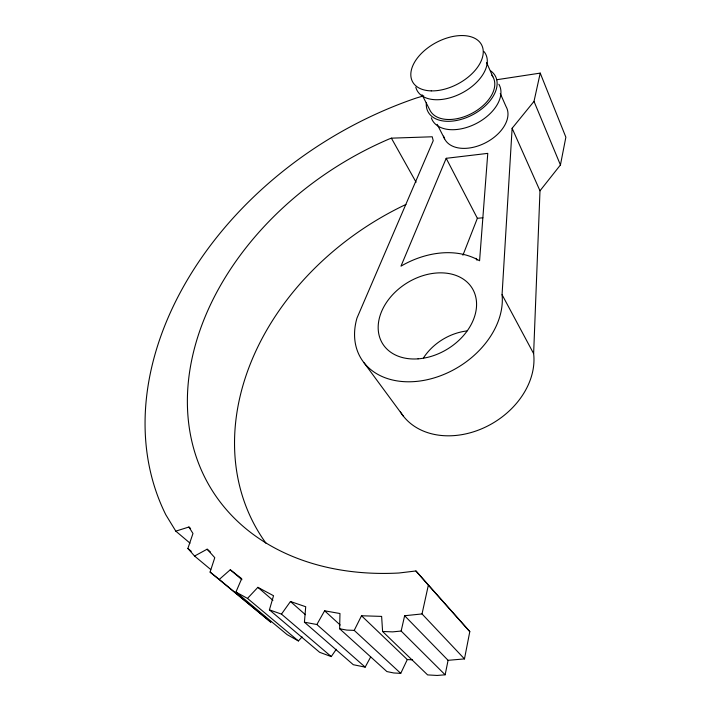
<?xml version="1.0" encoding="UTF-8"?>
<svg xmlns="http://www.w3.org/2000/svg" width="711" height="711" viewBox="0 0 711 711"><rect width="100%" height="100%" fill="white"/><g stroke="black" fill="none" stroke-linecap="round" stroke-linejoin="round"><path stroke-width="1.07" d="M412.584 659.844L407.296 659.577L400.746 673.361L393.681 672.962L386.891 671.566L339.636 628.764L339.965 613.531L324.607 610.793L316.866 624.516L304.424 622.196L305.712 606.732L290.452 601.515L281.476 614.117L269.416 609.86L273.539 595.729L257.88 587.339L247.49 598.404L235.928 592.059L241.687 578.656L230.275 569.76L219.272 579.421L210.083 572.088L214.775 557.673L207.132 549.194L194.565 556.046L187.873 548.465L192.974 533.49L188.922 527.011L175.804 531.144L165.841 514.817A336.383 252.627 -31.2 0 1 416.415 97.985L423.703 95.843M400.373 411.847A74.193 57.689 -31 0 0 482.636 428.386A74.193 57.689 -31 0 0 533.632 353.616L539.987 190.797L512.124 128.282L534.005 101.38L540.227 73.109L496.82 79.721M533.632 353.616L502.064 294.692L512.124 128.282M448.081 660.315L445.139 674.801L401.155 631.039L404.63 615.735L448.081 660.315L464.47 658.91L469.802 631.617L415.935 570.969L398.951 573.004A280.703 209.487 -31.4 0 1 187.428 405.714A280.703 209.487 -31.4 0 1 388.961 139.08L391.388 138.165L432.226 136.779L433.221 140.698L356.984 318.048A79.063 58.213 -31.7 0 0 422.005 380.705A79.063 58.213 -31.7 0 0 502.064 294.692M539.987 190.797L560.437 164.961L565.867 137.196L540.227 73.109M464.47 658.91L422.032 613.931L428.36 585.126L415.935 570.969M462.923 255.222L477.365 218.295L446.197 158.313L487.773 153.372L479.578 260.768C455.458 246.708 424.049 252.556 400.968 266.172L446.197 158.313M339.636 628.764L346.772 630.088L354.22 630.381L361.517 615.762L381.629 616.401L382.598 631.484L427.622 674.908L437.141 675.45L445.139 674.801M304.424 622.196L353.296 664.705L365.17 667.131L370.662 656.964M269.416 609.86L319.639 652.307L331.246 656.582L336.294 649.276M235.928 592.059L287.164 634.656L298.398 640.949L302.086 636.949M404.63 615.735L422.032 613.931M401.155 631.039L392.659 631.875L382.598 631.484M477.365 218.295L482.893 217.797M219.272 579.421L270.855 622.223L210.083 572.088M194.565 556.046L210.723 569.52M187.873 548.465L191.277 551.309M247.49 598.404L298.398 640.949M175.804 531.144L190.015 543.151M230.275 569.76L241.936 579.723M281.476 614.117L331.246 656.582M207.132 549.194L210.483 552.065M188.922 527.011L190.601 528.46M257.88 587.339L272.917 600.297M316.866 624.516L365.17 667.131M290.452 601.515L305.401 614.695M324.607 610.793L340.187 625.013M354.22 630.381L400.746 673.361M361.517 615.762L407.296 659.577M428.36 585.126L469.802 631.617M364.076 362.832L403.448 416.246M391.388 138.165L416.086 182.229M475.961 258.289L477.01 260.226M422.014 94.705L429.968 110.241A35.63 21.988 -27.8 0 0 473.446 112.525A35.63 21.988 -27.8 0 0 491.781 75.179M437.194 124.354L444.606 138.832M486.608 62.621L492.865 76.77M500.26 93.47L506.036 106.534A34.715 22.094 -27.4 0 1 483.978 143.56A34.715 22.094 -27.4 0 1 443.593 136.13M534.005 101.38L560.437 164.961M266.083 543.355A262.954 206.892 -30.6 0 1 405.919 204.457M423.498 357.873A49.432 38.412 -31 0 1 466.94 330.944M484.084 51.645A38.829 23.401 -28.1 0 1 461.715 93.132A38.829 23.401 -28.1 0 1 415.802 87.177M498.882 84.28A37.807 23.543 -27.7 0 1 475.455 123.927A37.807 23.543 -27.7 0 1 431.319 117.804M490.83 70.976A38.092 23.507 -27.8 0 1 471.029 115.591A38.092 23.507 -27.8 0 1 426.36 102.571M418.05 358.851A52.676 38.758 -31.8 0 0 473.882 291.43A52.676 38.758 -31.8 0 0 390.188 297.5A52.676 38.758 -31.8 0 0 418.05 358.851M431.23 90.884A39.132 23.347 -28.2 0 0 483.16 50.09A39.132 23.347 -28.2 0 0 426.751 48.677A39.132 23.347 -28.2 0 0 431.23 90.884"/></g></svg>
